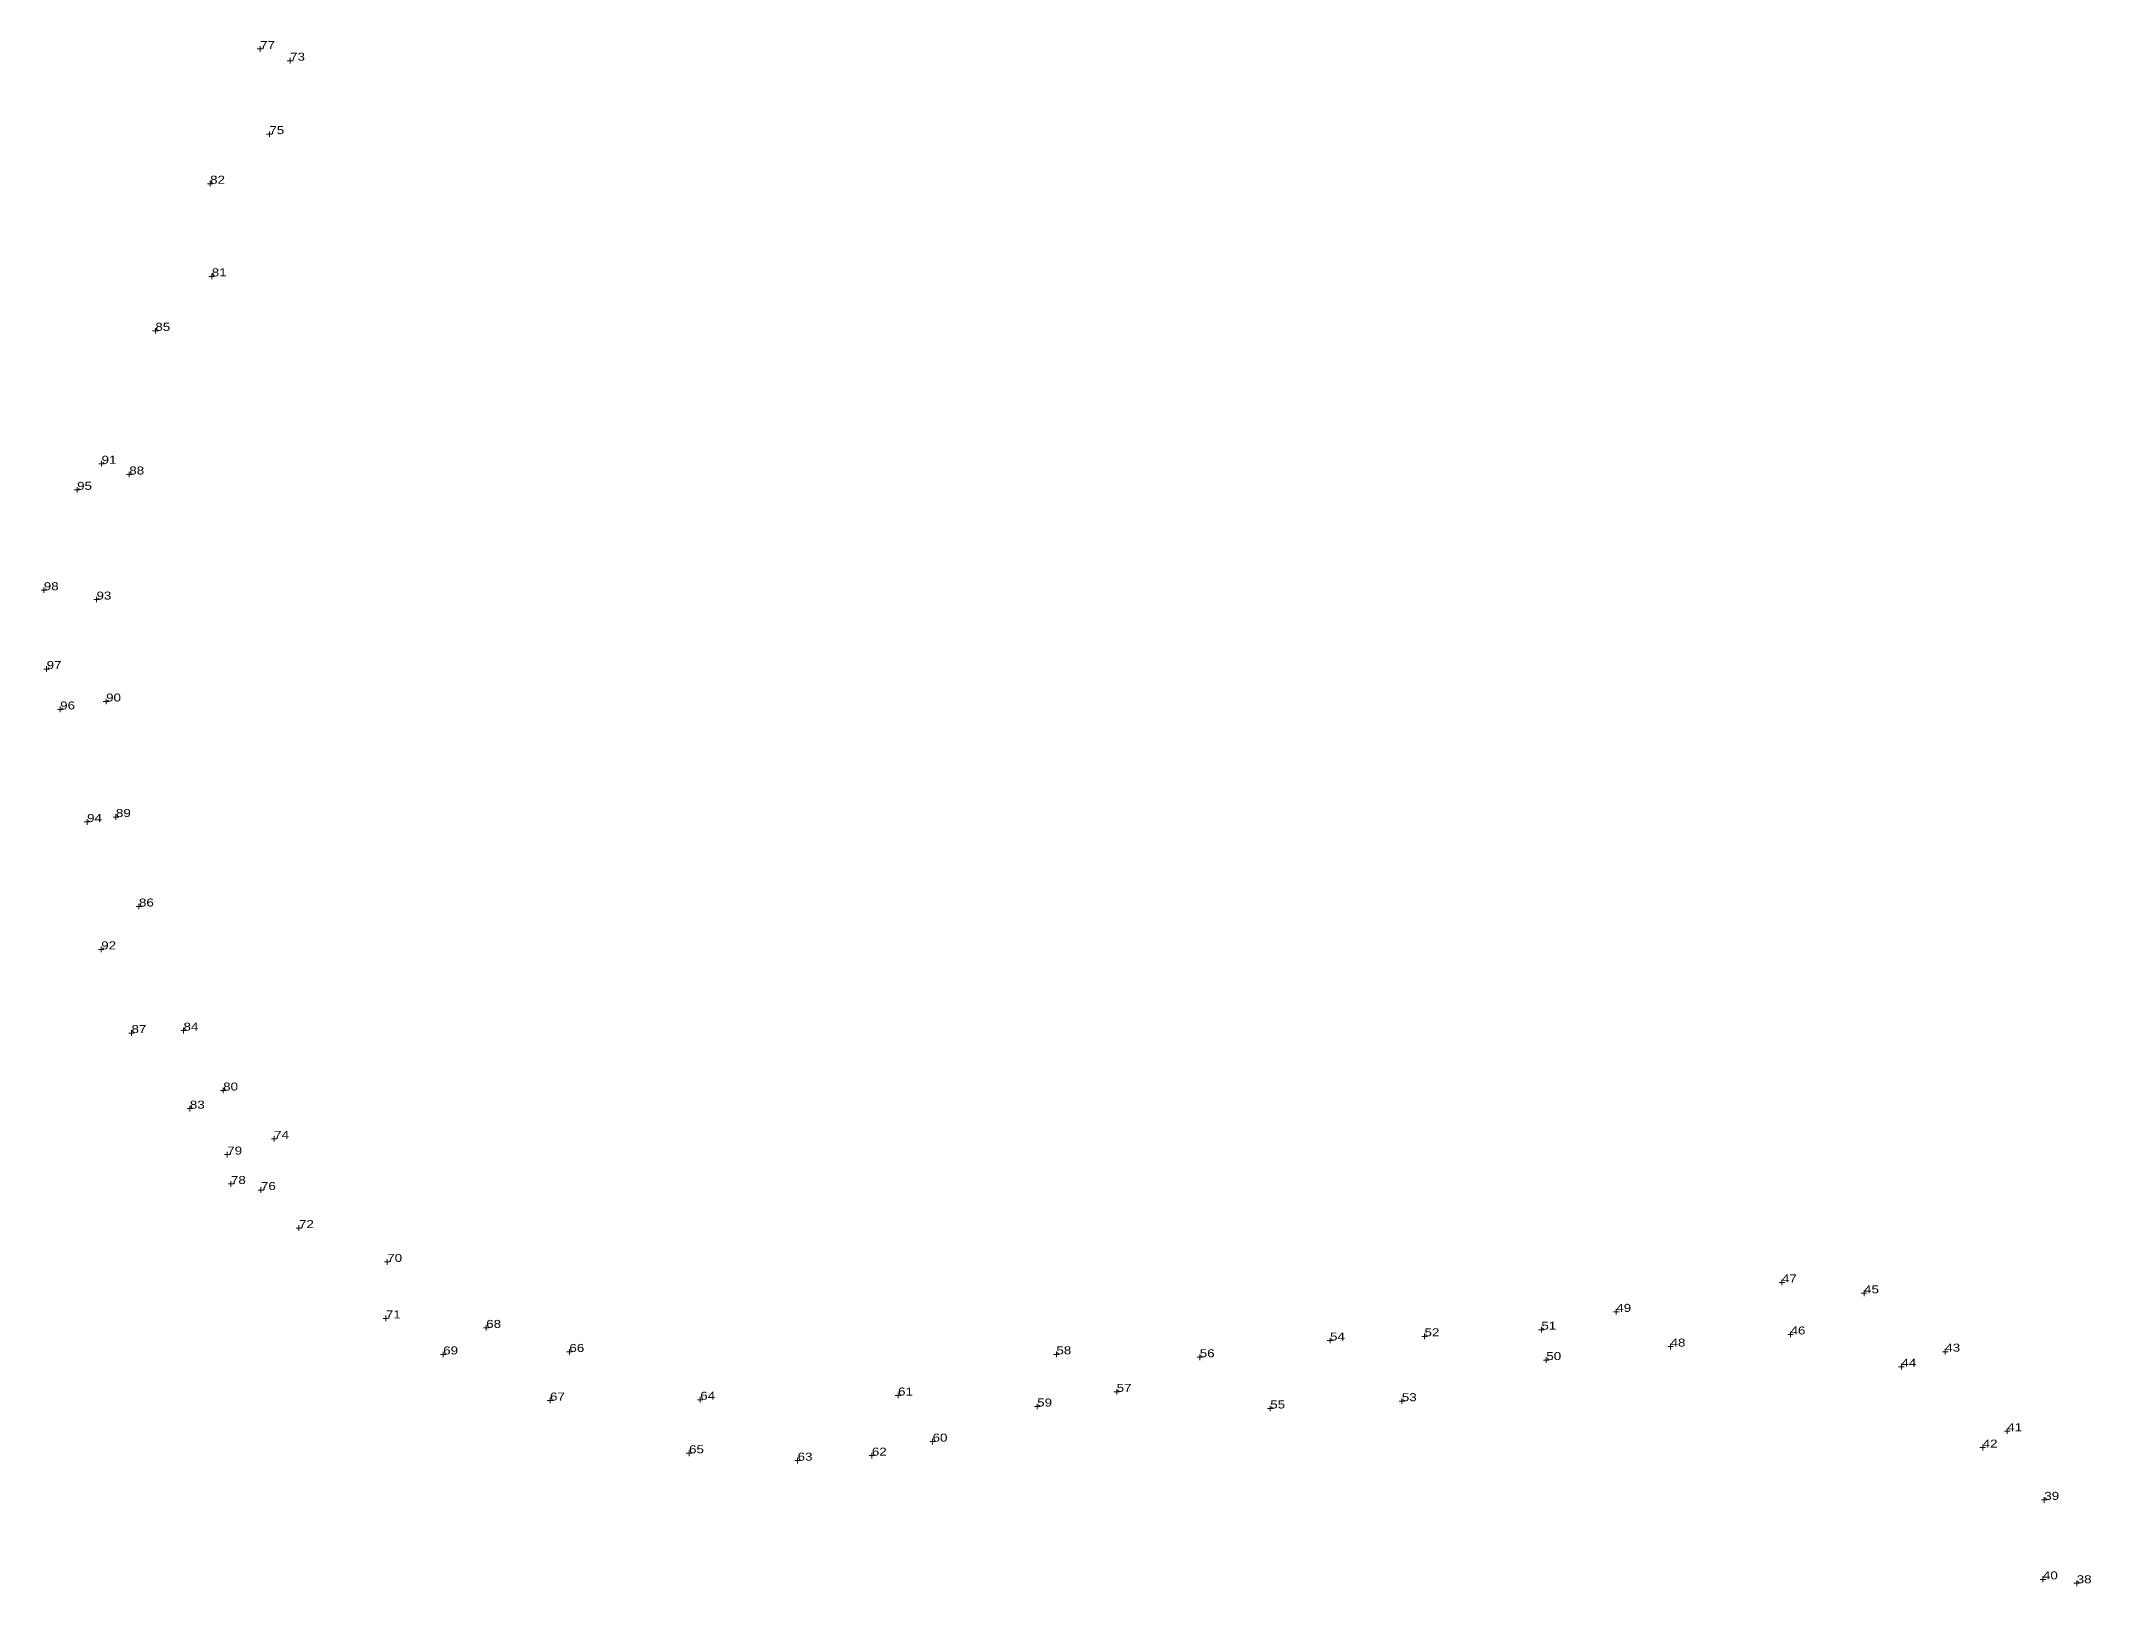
# Model space of a CAD drawing. Header units: metres. Extents: x 549871 to 1817996, y 554690 to 1819539.
# Drawn here: x 1817384.4 to 1817845.5, y 555036 to 555383.6 of the extents above; entities that cross this region are included whole.
import ezdxf

# ---------------------------------------------------------------- set-up
doc = ezdxf.new("R2010")
doc.units = ezdxf.units.M
doc.header["$LTSCALE"] = 0.72
doc.layers.add('12', color=7, linetype='Continuous', lineweight=13)

msp = doc.modelspace()

# ---------------------------------------------------------------- linework, layer by layer
at = {"layer": '12'}
for p, q in [((1817434.25, 555381.84), (1817433, 555381.84)), ((1817433.63, 555381.21), (1817433.63, 555382.46)), ((1817441, 555379.21), (1817439.75, 555379.21)), ((1817440.38, 555378.59), (1817440.38, 555379.83)), ((1817436.33, 555362.68), (1817435.08, 555362.68)), ((1817435.71, 555362.05), (1817435.71, 555363.3)), ((1817423.02, 555351.53), (1817421.77, 555351.53)), ((1817422.39, 555350.9), (1817422.39, 555352.15)), ((1817423.37, 555330.69), (1817422.12, 555330.69)), ((1817422.74, 555330.07), (1817422.74, 555331.32)), ((1817410.7, 555318.44), (1817409.45, 555318.44)), ((1817410.07, 555317.81), (1817410.07, 555319.06)), ((1817398.6, 555288.53), (1817397.35, 555288.53)), ((1817397.98, 555287.91), (1817397.98, 555289.16)), ((1817393.09, 555282.66), (1817391.84, 555282.66)), ((1817392.47, 555282.04), (1817392.47, 555283.29)), ((1817404.82, 555286.11), (1817403.58, 555286.11)), ((1817404.2, 555285.49), (1817404.2, 555286.74)), ((1817385.6, 555260.07), (1817384.35, 555260.07)), ((1817384.97, 555259.45), (1817384.97, 555260.7)), ((1817397.46, 555257.97), (1817396.21, 555257.97)), ((1817396.83, 555257.35), (1817396.83, 555258.59)), ((1817386.25, 555242.34), (1817385, 555242.34)), ((1817385.62, 555241.72), (1817385.62, 555242.96)), ((1817389.28, 555233.25), (1817388.04, 555233.25)), ((1817388.66, 555232.63), (1817388.66, 555233.88)), ((1817399.61, 555235.03), (1817398.36, 555235.03)), ((1817398.99, 555234.41), (1817398.99, 555235.65)), ((1817394.71, 555207.31), (1817394.71, 555208.56)), ((1817401.82, 555209.05), (1817400.57, 555209.05)), ((1817401.2, 555208.43), (1817401.2, 555209.67)), ((1817395.33, 555207.93), (1817394.08, 555207.93)), ((1817407.01, 555188.91), (1817405.76, 555188.91)), ((1817406.38, 555188.29), (1817406.38, 555189.53)), ((1817398.52, 555179.27), (1817397.28, 555179.27)), ((1817397.9, 555178.64), (1817397.9, 555179.89)), ((1817405.33, 555160.45), (1817404.08, 555160.45)), ((1817404.7, 555159.83), (1817404.7, 555161.08)), ((1817417.02, 555160.99), (1817415.77, 555160.99)), ((1817416.4, 555160.37), (1817416.4, 555161.61)), ((1817417.83, 555142.82), (1817417.83, 555144.07)), ((1817425.94, 555147.51), (1817424.69, 555147.51)), ((1817425.32, 555146.89), (1817425.32, 555148.14)), ((1817418.46, 555143.44), (1817417.21, 555143.44)), ((1817437.41, 555136.64), (1817436.16, 555136.64)), ((1817436.79, 555136.01), (1817436.79, 555137.26)), ((1817426.86, 555133.11), (1817425.61, 555133.11)), ((1817426.24, 555132.48), (1817426.24, 555133.73)), ((1817427.69, 555126.49), (1817426.44, 555126.49)), ((1817427.07, 555125.87), (1817427.07, 555127.12)), ((1817433.81, 555124.51), (1817433.81, 555125.76)), ((1817434.44, 555125.13), (1817433.19, 555125.13)), ((1817443, 555116.57), (1817441.75, 555116.57)), ((1817442.37, 555115.94), (1817442.37, 555117.19)), ((1817462.85, 555108.95), (1817461.6, 555108.95)), ((1817462.23, 555108.33), (1817462.23, 555109.57)), ((1817776.56, 555104.33), (1817775.31, 555104.33)), ((1817775.93, 555103.71), (1817775.93, 555104.95)), ((1817794.41, 555101.27), (1817794.41, 555102.51)), ((1817738.68, 555097.1), (1817738.68, 555098.34)), ((1817795.03, 555101.89), (1817793.78, 555101.89)), ((1817462.54, 555096.25), (1817461.29, 555096.25)), ((1817461.91, 555095.62), (1817461.91, 555096.87)), ((1817485.11, 555094.11), (1817483.86, 555094.11)), ((1817484.49, 555093.49), (1817484.49, 555094.73)), ((1817722.44, 555093.71), (1817721.19, 555093.71)), ((1817721.82, 555093.09), (1817721.82, 555094.34)), ((1817739.3, 555097.72), (1817738.05, 555097.72)), ((1817777.87, 555092), (1817777.87, 555093.25)), ((1817474.81, 555087.51), (1817474.81, 555088.76)), ((1817503.82, 555088.7), (1817502.57, 555088.7)), ((1817503.19, 555088.08), (1817503.19, 555089.32)), ((1817612.74, 555087.54), (1817612.74, 555088.78)), ((1817674.91, 555091.27), (1817673.67, 555091.27)), ((1817674.29, 555090.64), (1817674.29, 555091.89)), ((1817696.16, 555092.21), (1817694.92, 555092.21)), ((1817695.54, 555091.59), (1817695.54, 555092.84)), ((1817751.5, 555089.9), (1817750.26, 555089.9)), ((1817750.88, 555089.28), (1817750.88, 555090.53)), ((1817778.5, 555092.63), (1817777.25, 555092.63)), ((1817813.31, 555088.76), (1817812.06, 555088.76)), ((1817812.68, 555088.14), (1817812.68, 555089.39)), ((1817475.43, 555088.14), (1817474.18, 555088.14)), ((1817613.36, 555088.16), (1817612.11, 555088.16)), ((1817645.61, 555087.5), (1817644.37, 555087.5)), ((1817644.99, 555086.88), (1817644.99, 555088.13)), ((1817723.57, 555086.87), (1817722.32, 555086.87)), ((1817722.94, 555086.25), (1817722.94, 555087.5)), ((1817803.43, 555085.37), (1817802.18, 555085.37)), ((1817802.81, 555084.75), (1817802.81, 555085.99)), ((1817577.13, 555078.28), (1817577.13, 555079.52)), ((1817626.92, 555079.72), (1817625.67, 555079.72)), ((1817626.3, 555079.1), (1817626.3, 555080.35)), ((1817499.46, 555077.76), (1817498.21, 555077.76)), ((1817498.84, 555077.14), (1817498.84, 555078.39)), ((1817533.25, 555077.95), (1817532, 555077.95)), ((1817532.63, 555077.32), (1817532.63, 555078.57)), ((1817577.75, 555078.9), (1817576.51, 555078.9)), ((1817609.04, 555076.43), (1817607.8, 555076.43)), ((1817608.42, 555075.8), (1817608.42, 555077.05)), ((1817661.46, 555075.98), (1817660.21, 555075.98)), ((1817660.84, 555075.36), (1817660.84, 555076.6)), ((1817691.07, 555077.62), (1817689.82, 555077.62)), ((1817690.44, 555077), (1817690.44, 555078.24)), ((1817827.24, 555070.87), (1817825.99, 555070.87)), ((1817826.62, 555070.24), (1817826.62, 555071.49)), ((1817530.74, 555065.9), (1817529.49, 555065.9)), ((1817530.12, 555065.27), (1817530.12, 555066.52)), ((1817571.22, 555064.75), (1817571.22, 555066)), ((1817585.51, 555068.52), (1817584.26, 555068.52)), ((1817584.89, 555067.89), (1817584.89, 555069.14)), ((1817821.72, 555067.18), (1817820.47, 555067.18)), ((1817821.09, 555066.55), (1817821.09, 555067.8)), ((1817555.16, 555064.24), (1817553.91, 555064.24)), ((1817554.53, 555063.61), (1817554.53, 555064.86)), ((1817571.85, 555065.37), (1817570.6, 555065.37)), ((1817835.57, 555055.42), (1817834.32, 555055.42)), ((1817834.95, 555054.79), (1817834.95, 555056.04)), ((1817834.64, 555036.91), (1817834.64, 555038.15)), ((1817835.26, 555037.53), (1817834.02, 555037.53)), ((1817842.86, 555036.66), (1817841.61, 555036.66)), ((1817842.24, 555036.04), (1817842.24, 555037.28))]:
    msp.add_line(p, q, dxfattribs=at)

# ---------------------------------------------------------------- texts
at = {"layer": '12', "width": 1.25}
for s, p in [('77', (1817433.63, 555381.84)), ('73', (1817440.38, 555379.21)), ('75', (1817435.71, 555362.68)), ('82', (1817422.39, 555351.53)), ('81', (1817422.75, 555330.69)), ('85', (1817410.07, 555318.44)), ('91', (1817397.98, 555288.53)), ('88', (1817404.2, 555286.11)), ('95', (1817392.47, 555282.66)), ('98', (1817384.97, 555260.07)), ('93', (1817396.83, 555257.97)), ('97', (1817385.62, 555242.34)), ('90', (1817398.99, 555235.03)), ('96', (1817388.66, 555233.25)), ('94', (1817394.71, 555207.93)), ('89', (1817401.2, 555209.05)), ('86', (1817406.38, 555188.91)), ('92', (1817397.9, 555179.27)), ('84', (1817416.4, 555160.99)), ('87', (1817404.7, 555160.45)), ('80', (1817425.32, 555147.51)), ('83', (1817417.83, 555143.44)), ('79', (1817426.24, 555133.11)), ('74', (1817436.79, 555136.64)), ('78', (1817427.07, 555126.49)), ('76', (1817433.82, 555125.13)), ('72', (1817442.38, 555116.57)), ('70', (1817462.23, 555108.95)), ('47', (1817775.93, 555104.33)), ('45', (1817794.41, 555101.89)), ('71', (1817461.91, 555096.25)), ('49', (1817738.68, 555097.72)), ('68', (1817484.49, 555094.11)), ('52', (1817695.54, 555092.22)), ('51', (1817721.82, 555093.71)), ('46', (1817777.87, 555092.63)), ('69', (1817474.81, 555088.14)), ('66', (1817503.2, 555088.7)), ('58', (1817612.74, 555088.16)), ('56', (1817644.99, 555087.51)), ('54', (1817674.29, 555091.27)), ('50', (1817722.94, 555086.88)), ('48', (1817750.88, 555089.91)), ('43', (1817812.68, 555088.77)), ('44', (1817802.81, 555085.37)), ('67', (1817498.84, 555077.76)), ('64', (1817532.63, 555077.95)), ('61', (1817577.13, 555078.9)), ('57', (1817626.3, 555079.72)), ('53', (1817690.44, 555077.62)), ('59', (1817608.42, 555076.43)), ('55', (1817660.84, 555075.98)), ('60', (1817584.89, 555068.52)), ('41', (1817826.62, 555070.87)), ('65', (1817530.12, 555065.9)), ('63', (1817554.53, 555064.24)), ('62', (1817571.23, 555065.37)), ('42', (1817821.09, 555067.18)), ('39', (1817834.95, 555055.42)), ('40', (1817834.64, 555037.53)), ('38', (1817842.24, 555036.66))]:
    msp.add_text(s, height=1.8, dxfattribs=at).set_placement(p)

doc.saveas('drawing.dxf')
